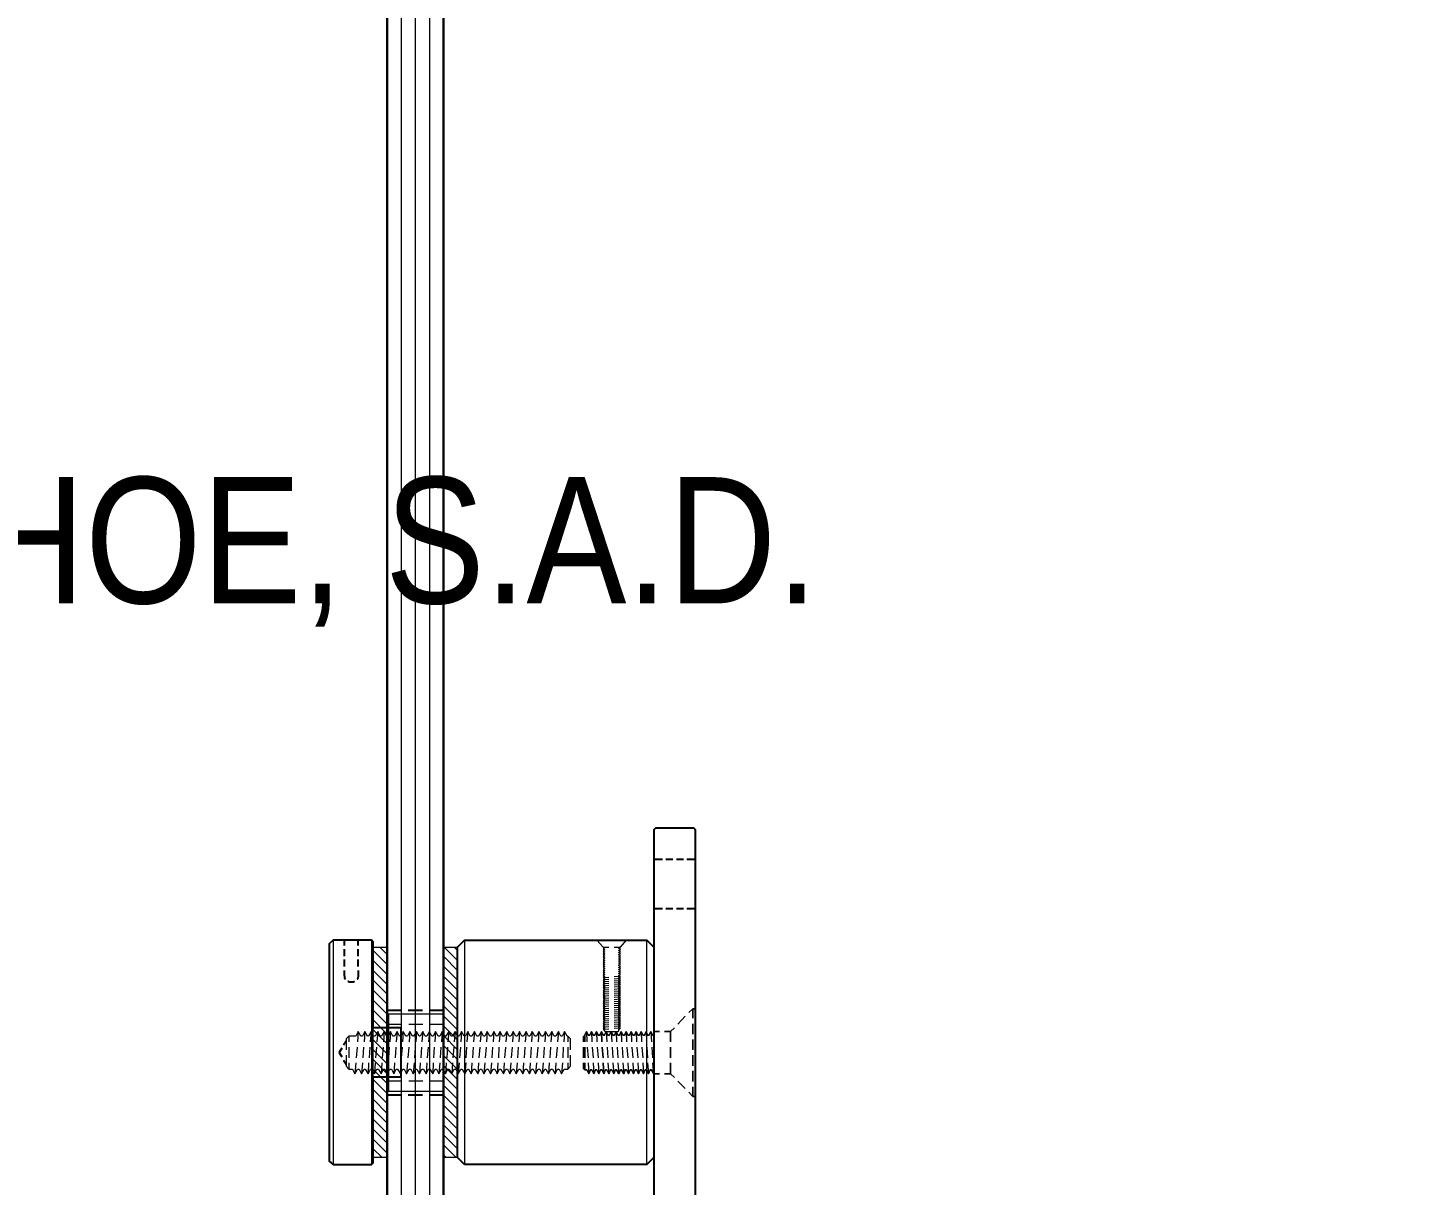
# Model space of a CAD drawing. Header units: inches. Extents: x -2661 to 42767, y -1222 to 9099.
# Drawn here: x 2313.48 to 2325.81, y 1864.49 to 1874.81 of the extents above; entities that cross this region are included whole.
import ezdxf
from ezdxf import colors
from ezdxf.entities.mleader import LeaderData, LeaderLine
from ezdxf.math import Vec2, Vec3

# ---------------------------------------------------------------- set-up
doc = ezdxf.new("R2010")
doc.units = ezdxf.units.IN
doc.header["$LTSCALE"] = 12
doc.header["$MEASUREMENT"] = 0
doc.layers.add('S-ANNO-NOTE', color=4, linetype='CONTINUOUS')
doc.layers.add('S-ARCH', color=1, linetype='CONTINUOUS')
doc.styles.add('Arial', font='arial.ttf', dxfattribs={"width": 0.85})

msp = doc.modelspace()

# ---------------------------------------------------------------- linework, layer by layer
at = {"layer": 'S-ARCH', "lineweight": 5}
for points in [[(2317.06512, 1886.68562), (2317.06512, 1857.66842)], [(2316.93982, 1886.59491), (2316.93982, 1857.66842)], [(2316.81453, 1886.50363), (2316.81453, 1857.66842)], [(2316.68924, 1866.45358), (2316.56395, 1866.57887)], [(2316.68924, 1866.54202), (2316.62291, 1866.60836)], [(2317.3157, 1866.49043), (2317.19778, 1866.60836)], [(2317.3157, 1866.57887), (2317.28622, 1866.60836)], [(2316.68924, 1866.36514), (2316.56395, 1866.49043)], [(2317.3157, 1866.40199), (2317.19041, 1866.52728)], [(2316.68924, 1866.2767), (2316.56395, 1866.40199)], [(2317.3157, 1866.31355), (2317.19041, 1866.43884)], [(2317.3157, 1866.22511), (2317.19041, 1866.3504)], [(2316.68924, 1866.18826), (2316.56395, 1866.31355)], [(2316.68924, 1866.09982), (2316.56395, 1866.22511)], [(2317.3157, 1866.13667), (2317.19041, 1866.26196)], [(2316.68924, 1866.01138), (2316.56395, 1866.13667)], [(2317.3157, 1866.04823), (2317.19041, 1866.17352)], [(2316.68924, 1865.92294), (2316.56395, 1866.04823)], [(2317.3157, 1865.95979), (2317.19041, 1866.08508)], [(2317.3157, 1865.87135), (2317.19041, 1865.99664)], [(2316.68924, 1865.83449), (2316.56395, 1865.95979)], [(2316.68924, 1865.74605), (2316.56395, 1865.87135)], [(2317.3157, 1865.7829), (2317.19041, 1865.9082)], [(2316.68924, 1865.65761), (2316.56395, 1865.7829)], [(2317.3157, 1865.69446), (2317.19041, 1865.81975)], [(2317.3157, 1865.60602), (2317.19041, 1865.73131)], [(2316.68924, 1865.56917), (2316.56395, 1865.69446)], [(2316.68924, 1865.48073), (2316.56395, 1865.60602)], [(2317.3157, 1865.51758), (2317.19041, 1865.64287)], [(2316.68924, 1865.39229), (2316.56395, 1865.51758)], [(2317.3157, 1865.42914), (2317.19041, 1865.55443)], [(2316.68924, 1865.30385), (2316.56395, 1865.42914)], [(2317.3157, 1865.3407), (2317.19041, 1865.46599)], [(2317.3157, 1865.25226), (2317.19041, 1865.37755)], [(2316.68924, 1865.21541), (2316.56395, 1865.3407)], [(2316.68924, 1865.12697), (2316.56395, 1865.25226)], [(2317.3157, 1865.16382), (2317.19041, 1865.28911)], [(2316.68924, 1865.03852), (2316.56395, 1865.16382)], [(2317.3157, 1865.07537), (2317.19041, 1865.20067)], [(2317.3157, 1864.98693), (2317.19041, 1865.11222)], [(2316.68924, 1864.95008), (2316.56395, 1865.07537)], [(2316.68924, 1864.86164), (2316.56395, 1864.98693)], [(2317.3157, 1864.89849), (2317.19041, 1865.02378)], [(2316.68924, 1864.7732), (2316.56395, 1864.89849)], [(2317.3157, 1864.81005), (2317.19041, 1864.93534)], [(2316.64502, 1864.73266), (2316.56395, 1864.81005)], [(2317.30464, 1864.73266), (2317.19041, 1864.8469)], [(2317.2162, 1864.73266), (2317.19041, 1864.75846)]]:
    msp.add_lwpolyline(points, dxfattribs=at)
at = {"layer": 'S-ARCH', "lineweight": 30}
msp.add_lwpolyline([(2316.68924, 1876.8066), (2316.68924, 1857.73107), (2316.75189, 1857.66842), (2317.12776, 1857.66842), (2317.19041, 1857.73107), (2317.19041, 1877.13835)], dxfattribs=at)
at = {"layer": 'S-ARCH', "lineweight": 25}
for points in [[(2319.42355, 1859.66941), (2319.43829, 1859.68415), (2319.43829, 1867.65491), (2319.42355, 1867.66965), (2319.08084, 1867.66965), (2319.0661, 1867.65491), (2319.0661, 1859.68415), (2319.08084, 1859.66941)], [(2316.56395, 1865.45125), (2316.81453, 1865.45125), (2316.81453, 1865.88977), (2316.56395, 1865.88977), (2316.56395, 1866.65258), (2316.54921, 1866.671), (2316.2065, 1866.671), (2316.17333, 1866.63784), (2316.17333, 1864.6995), (2316.2065, 1864.67002), (2316.54921, 1864.67002), (2316.56395, 1864.68476)], [(2317.37835, 1864.67002), (2317.3157, 1864.73266), (2317.3157, 1866.60836), (2317.37835, 1866.671), (2319.00345, 1866.671), (2319.0661, 1866.60836), (2319.0661, 1864.73266), (2319.00345, 1864.67002)]]:
    msp.add_lwpolyline(points, close=True, dxfattribs=at)
for points in [[(2319.14348, 1867.38959), (2319.0661, 1867.38959)], [(2319.23561, 1867.38959), (2319.17296, 1867.38959)], [(2319.33142, 1867.38959), (2319.26878, 1867.38959)], [(2319.43829, 1867.38959), (2319.3609, 1867.38959)], [(2319.14348, 1866.95106), (2319.0661, 1866.95106)], [(2319.23561, 1866.95106), (2319.17296, 1866.95106)], [(2319.33142, 1866.95106), (2319.26878, 1866.95106)], [(2319.43829, 1866.95106), (2319.3609, 1866.95106)], [(2316.306, 1866.671), (2316.306, 1866.6231)], [(2316.306, 1866.58993), (2316.306, 1866.52728)], [(2316.43129, 1866.6231), (2316.43129, 1866.66732)], [(2316.43129, 1866.52728), (2316.43129, 1866.58993)], [(2316.306, 1866.4978), (2316.306, 1866.43516)], [(2316.43129, 1866.43516), (2316.43129, 1866.4978)], [(2316.306, 1866.40199), (2316.306, 1866.35777), (2316.30968, 1866.34672), (2316.30968, 1866.33566), (2316.31705, 1866.32461)], [(2316.43129, 1866.40199), (2316.43129, 1866.35777), (2316.43129, 1866.34672), (2316.4276, 1866.33566), (2316.42392, 1866.32461), (2316.42023, 1866.32461)], [(2316.39812, 1866.3025), (2316.38707, 1866.29513), (2316.37601, 1866.29513), (2316.36496, 1866.29513), (2316.3539, 1866.29513), (2316.34285, 1866.3025), (2316.33916, 1866.3025)], [(2316.81453, 1866.04454), (2316.68924, 1866.04454), (2316.68924, 1865.88977)], [(2317.00247, 1866.04454), (2316.87718, 1866.04454)], [(2317.19041, 1865.88977), (2317.19041, 1866.04454), (2317.06512, 1866.04454)], [(2316.32442, 1865.77185), (2316.29863, 1865.735)], [(2316.68924, 1865.82712), (2316.68924, 1865.70183)], [(2317.19041, 1865.70183), (2317.19041, 1865.82712)], [(2316.28389, 1865.7092), (2316.26177, 1865.66867), (2316.28389, 1865.63182)], [(2316.29863, 1865.60234), (2316.32442, 1865.56549)], [(2316.68924, 1865.63919), (2316.68924, 1865.5139)], [(2317.19041, 1865.5139), (2317.19041, 1865.63919)], [(2316.68924, 1865.45125), (2316.68924, 1865.29279), (2316.81453, 1865.29279)], [(2317.06512, 1865.29279), (2317.19041, 1865.29279), (2317.19041, 1865.45125)], [(2316.87718, 1865.29279), (2317.00247, 1865.29279)]]:
    msp.add_lwpolyline(points, dxfattribs=at)
at = {"layer": 'S-ARCH', "lineweight": 9}
for points in [[(2316.2065, 1866.671), (2316.2065, 1864.67002)], [(2316.54921, 1866.671), (2316.54921, 1864.67002)], [(2317.37835, 1866.671), (2317.37835, 1864.67002)], [(2319.00345, 1864.67002), (2319.00345, 1866.671)]]:
    msp.add_lwpolyline(points, dxfattribs=at)
at = {"layer": 'S-ARCH', "lineweight": 20}
for points in [[(2316.56395, 1864.73266), (2316.56395, 1866.60836), (2316.68924, 1866.60836), (2316.68924, 1864.73266)], [(2317.19041, 1864.73266), (2317.19041, 1866.60836), (2317.3157, 1866.60836), (2317.3157, 1864.73266)], [(2317.19041, 1866.01138), (2316.7003, 1866.01138), (2316.7003, 1865.32596), (2317.19041, 1865.32596)]]:
    msp.add_lwpolyline(points, close=True, dxfattribs=at)
at = {"layer": 'S-ARCH', "lineweight": 13}
for points in [[(2318.66443, 1866.671), (2318.55756, 1866.671), (2318.61284, 1866.60836), (2318.62021, 1866.60836), (2318.62758, 1866.60467), (2318.62758, 1866.60099), (2318.61284, 1866.59361), (2318.62758, 1866.58624), (2318.62758, 1866.58256), (2318.61284, 1866.57519), (2318.62758, 1866.56782), (2318.62758, 1866.56413), (2318.61284, 1866.55676), (2318.62758, 1866.54939), (2318.62758, 1866.54571), (2318.61284, 1866.53834), (2318.62758, 1866.53097), (2318.62758, 1866.52728), (2318.61284, 1866.51991), (2318.62758, 1866.51254), (2318.62758, 1866.50886), (2318.61284, 1866.50149), (2318.62758, 1866.49412), (2318.62758, 1866.49043), (2318.61284, 1866.48306), (2318.62758, 1866.47569), (2318.62758, 1866.47201), (2318.61284, 1866.46464), (2318.62758, 1866.45727), (2318.62758, 1866.45358), (2318.61284, 1866.44621), (2318.62758, 1866.43884), (2318.62758, 1866.43516), (2318.61284, 1866.42779), (2318.62758, 1866.42042), (2318.62758, 1866.41673), (2318.61284, 1866.40936), (2318.62758, 1866.40199), (2318.62758, 1866.39831), (2318.61284, 1866.39094), (2318.62758, 1866.38357), (2318.62758, 1866.37988), (2318.61284, 1866.37251), (2318.62758, 1866.36514), (2318.62758, 1866.36146), (2318.61284, 1866.35409), (2318.62758, 1866.34672), (2318.62758, 1866.34303), (2318.61284, 1866.33566), (2318.62758, 1866.32829), (2318.62758, 1866.32461), (2318.61284, 1866.31724), (2318.62758, 1866.30987), (2318.62758, 1866.30618), (2318.61284, 1866.29881), (2318.62758, 1866.29144), (2318.62758, 1866.28776), (2318.61284, 1866.28039), (2318.62758, 1866.27302), (2318.62758, 1866.26933), (2318.61284, 1866.26196), (2318.62758, 1866.25459), (2318.62758, 1866.25091), (2318.61284, 1866.24354), (2318.62758, 1866.23617), (2318.62758, 1866.23248), (2318.61284, 1866.22511), (2318.62758, 1866.21774), (2318.62758, 1866.21405), (2318.61284, 1866.20668), (2318.62758, 1866.19931), (2318.62758, 1866.19563), (2318.61284, 1866.18826), (2318.62758, 1866.18089), (2318.62758, 1866.1772), (2318.61284, 1866.16983), (2318.62758, 1866.16246), (2318.62758, 1866.15878), (2318.61284, 1866.15141), (2318.62758, 1866.14404), (2318.62758, 1866.14035), (2318.61284, 1866.13298), (2318.62758, 1866.12561), (2318.62758, 1866.12193), (2318.61284, 1866.11456), (2318.62758, 1866.10719), (2318.62758, 1866.1035), (2318.61284, 1866.09613), (2318.62758, 1866.08876), (2318.62758, 1866.08508), (2318.61284, 1866.07771), (2318.62758, 1866.07034), (2318.62758, 1866.06665), (2318.61284, 1866.05928), (2318.62758, 1866.05191), (2318.62758, 1866.04823), (2318.61284, 1866.04086), (2318.62758, 1866.03349), (2318.62758, 1866.0298), (2318.61284, 1866.02243), (2318.62758, 1866.01506), (2318.62758, 1866.01138), (2318.61284, 1866.00401), (2318.62758, 1865.99664), (2318.62758, 1865.99295), (2318.61284, 1865.98558), (2318.62758, 1865.97821), (2318.62758, 1865.97453), (2318.61284, 1865.96716), (2318.62758, 1865.95979), (2318.62758, 1865.9561), (2318.61284, 1865.94873), (2318.62758, 1865.94136), (2318.62758, 1865.93768), (2318.61284, 1865.93031), (2318.62758, 1865.92294), (2318.62758, 1865.91925), (2318.61284, 1865.91188), (2318.62758, 1865.90451), (2318.62758, 1865.90083), (2318.61284, 1865.89346), (2318.62758, 1865.88609), (2318.62758, 1865.8824), (2318.61284, 1865.87503), (2318.62758, 1865.86766), (2318.62758, 1865.86398), (2318.63495, 1865.8566), (2318.7455, 1865.8566), (2318.75287, 1865.86398), (2318.75287, 1865.87872), (2318.76761, 1865.88609), (2318.75287, 1865.89346), (2318.75287, 1865.89714), (2318.76761, 1865.90451), (2318.75287, 1865.91188), (2318.75287, 1865.91557), (2318.76761, 1865.92294), (2318.75287, 1865.93031), (2318.75287, 1865.93399), (2318.76761, 1865.94136), (2318.75287, 1865.94873), (2318.75287, 1865.95242), (2318.76761, 1865.95979), (2318.75287, 1865.96716), (2318.75287, 1865.97084), (2318.76761, 1865.97821), (2318.75287, 1865.98558), (2318.75287, 1865.98927), (2318.76761, 1865.99664), (2318.75287, 1866.00401), (2318.75287, 1866.00769), (2318.76761, 1866.01506), (2318.75287, 1866.02243), (2318.75287, 1866.02612), (2318.76761, 1866.03349), (2318.75287, 1866.04086), (2318.75287, 1866.04454), (2318.76761, 1866.05191), (2318.75287, 1866.05928), (2318.75287, 1866.06297), (2318.76761, 1866.07034), (2318.75287, 1866.07771), (2318.75287, 1866.08139), (2318.76761, 1866.08876), (2318.75287, 1866.09613), (2318.75287, 1866.09982), (2318.76761, 1866.10719), (2318.75287, 1866.11456), (2318.75287, 1866.11824), (2318.76761, 1866.12561), (2318.75287, 1866.13298), (2318.75287, 1866.13667), (2318.76761, 1866.14404), (2318.75287, 1866.15141), (2318.75287, 1866.15509), (2318.76761, 1866.16246), (2318.75287, 1866.16983), (2318.75287, 1866.17352), (2318.76761, 1866.18089), (2318.75287, 1866.18826), (2318.75287, 1866.19194), (2318.76761, 1866.19931), (2318.75287, 1866.20668), (2318.75287, 1866.21037), (2318.76761, 1866.21774), (2318.75287, 1866.22511), (2318.75287, 1866.2288), (2318.76761, 1866.23617), (2318.75287, 1866.24354), (2318.75287, 1866.24722), (2318.76761, 1866.25459), (2318.75287, 1866.26196), (2318.75287, 1866.26565), (2318.76761, 1866.27302), (2318.75287, 1866.28039), (2318.75287, 1866.28407), (2318.76761, 1866.29144), (2318.75287, 1866.29881), (2318.75287, 1866.3025), (2318.76761, 1866.30987), (2318.75287, 1866.31724), (2318.75287, 1866.32092), (2318.76761, 1866.32829), (2318.75287, 1866.33566), (2318.75287, 1866.33935), (2318.76761, 1866.34672), (2318.75287, 1866.35409), (2318.75287, 1866.35777), (2318.76761, 1866.36514), (2318.75287, 1866.37251), (2318.75287, 1866.3762), (2318.76761, 1866.38357), (2318.75287, 1866.39094), (2318.75287, 1866.39462), (2318.76761, 1866.40199), (2318.75287, 1866.40936), (2318.75287, 1866.41305), (2318.76761, 1866.42042), (2318.75287, 1866.42779), (2318.75287, 1866.43147), (2318.76761, 1866.43884), (2318.75287, 1866.44621), (2318.75287, 1866.4499), (2318.76761, 1866.45727), (2318.75287, 1866.46464), (2318.75287, 1866.46832), (2318.76761, 1866.47569), (2318.75287, 1866.48306), (2318.75287, 1866.48675), (2318.76761, 1866.49412), (2318.75287, 1866.50149), (2318.75287, 1866.50517), (2318.76761, 1866.51254), (2318.75287, 1866.51991), (2318.75287, 1866.5236), (2318.76761, 1866.53097), (2318.75287, 1866.53834), (2318.75287, 1866.54202), (2318.76761, 1866.54939), (2318.75287, 1866.55676), (2318.75287, 1866.56045), (2318.76761, 1866.56782), (2318.75287, 1866.57519), (2318.75287, 1866.57887), (2318.76761, 1866.58624), (2318.75287, 1866.59361), (2318.75287, 1866.5973), (2318.76761, 1866.60467), (2318.76024, 1866.60836)], [(2318.61284, 1866.60836), (2318.66443, 1866.60836)], [(2318.71233, 1866.60836), (2318.76761, 1866.60836), (2318.82288, 1866.671), (2318.71233, 1866.671)], [(2318.66443, 1866.33935), (2318.61284, 1866.33566)], [(2318.76761, 1866.34672), (2318.71233, 1866.34303)], [(2318.66443, 1866.32092), (2318.61284, 1866.31724)], [(2318.66443, 1866.3025), (2318.61284, 1866.29881)], [(2318.66443, 1866.28407), (2318.61284, 1866.28039)], [(2318.66443, 1866.26565), (2318.61284, 1866.26196)], [(2318.66443, 1866.24722), (2318.61284, 1866.24354)], [(2318.66443, 1866.2288), (2318.61284, 1866.22511)], [(2318.66443, 1866.21037), (2318.61284, 1866.20668)], [(2318.76761, 1866.32829), (2318.71233, 1866.32461)], [(2318.76761, 1866.30987), (2318.71233, 1866.30618)], [(2318.76761, 1866.29144), (2318.71233, 1866.28776)], [(2318.76761, 1866.27302), (2318.71233, 1866.26933)], [(2318.76761, 1866.25459), (2318.71233, 1866.25091)], [(2318.76761, 1866.23617), (2318.71233, 1866.23248)], [(2318.76761, 1866.21774), (2318.71233, 1866.21405)], [(2318.66443, 1866.19194), (2318.61284, 1866.18826)], [(2318.66443, 1866.17352), (2318.61284, 1866.16983)], [(2318.66443, 1866.15509), (2318.61284, 1866.15141)], [(2318.66443, 1866.13667), (2318.61284, 1866.13298)], [(2318.66443, 1866.11824), (2318.61284, 1866.11456)], [(2318.66443, 1866.09982), (2318.61284, 1866.09613)], [(2318.76761, 1866.19931), (2318.71233, 1866.19563)], [(2318.76761, 1866.18089), (2318.71233, 1866.1772)], [(2318.76761, 1866.16246), (2318.71233, 1866.15878)], [(2318.76761, 1866.14404), (2318.71233, 1866.14035)], [(2318.76761, 1866.12561), (2318.71233, 1866.12193)], [(2318.76761, 1866.10719), (2318.71233, 1866.1035)], [(2318.76761, 1866.08876), (2318.71233, 1866.08508)], [(2318.66443, 1866.08139), (2318.61284, 1866.07771)], [(2318.66443, 1866.06297), (2318.61284, 1866.05928)], [(2318.66443, 1866.04454), (2318.61284, 1866.04086)], [(2318.66443, 1866.02612), (2318.61284, 1866.02243)], [(2318.66443, 1866.00769), (2318.61284, 1866.00401)], [(2318.66443, 1865.98927), (2318.61284, 1865.98558)], [(2318.66443, 1865.97084), (2318.61284, 1865.96716)], [(2318.76761, 1866.07034), (2318.71233, 1866.06665)], [(2318.76761, 1866.05191), (2318.71233, 1866.04823)], [(2318.76761, 1866.03349), (2318.71233, 1866.0298)], [(2318.76761, 1866.01506), (2318.71233, 1866.01138)], [(2318.76761, 1865.99664), (2318.71233, 1865.99295)], [(2318.76761, 1865.97821), (2318.71233, 1865.97453)], [(2318.32172, 1865.69446), (2318.32172, 1865.79027), (2318.29961, 1865.81607), (2318.29224, 1865.81607), (2318.27013, 1865.8566), (2318.24802, 1865.81607), (2318.23696, 1865.81607), (2318.21485, 1865.8566), (2318.19274, 1865.81607), (2318.178, 1865.81607), (2318.15589, 1865.8566), (2318.13378, 1865.81607), (2318.12273, 1865.81607), (2318.10061, 1865.8566), (2318.0785, 1865.81607), (2318.06376, 1865.81607), (2318.04165, 1865.8566), (2318.01954, 1865.81607), (2318.0048, 1865.81607), (2317.98269, 1865.8566), (2317.96058, 1865.81607), (2317.94953, 1865.81607), (2317.92742, 1865.8566), (2317.90531, 1865.81607), (2317.89057, 1865.81607), (2317.86846, 1865.8566), (2317.84635, 1865.81607), (2317.83529, 1865.81607), (2317.81318, 1865.8566), (2317.79107, 1865.81607), (2317.77633, 1865.81607), (2317.75422, 1865.8566), (2317.73211, 1865.81607), (2317.71737, 1865.81607), (2317.69526, 1865.8566), (2317.67315, 1865.81607), (2317.66209, 1865.81607), (2317.63998, 1865.8566), (2317.61787, 1865.81607), (2317.60313, 1865.81607), (2317.58102, 1865.8566), (2317.55891, 1865.81607), (2317.54786, 1865.81607), (2317.52575, 1865.8566), (2317.50364, 1865.81607), (2317.4889, 1865.81607), (2317.46679, 1865.8566), (2317.44468, 1865.81607), (2317.42994, 1865.81607), (2317.40783, 1865.8566), (2317.38572, 1865.81607), (2317.37466, 1865.81607), (2317.35255, 1865.8566), (2317.33044, 1865.81607), (2317.3157, 1865.81607), (2317.29359, 1865.8566), (2317.27148, 1865.81607), (2317.26042, 1865.81607), (2317.23831, 1865.8566), (2317.21252, 1865.81607), (2317.20146, 1865.81607), (2317.17935, 1865.8566), (2317.15724, 1865.81607), (2317.1425, 1865.81607), (2317.12039, 1865.8566), (2317.09828, 1865.81607), (2317.08723, 1865.81607), (2317.06512, 1865.8566), (2317.04301, 1865.81607), (2317.02827, 1865.81607), (2317.00616, 1865.8566), (2316.98404, 1865.81607), (2316.97299, 1865.81607), (2316.95088, 1865.8566), (2316.92508, 1865.81607), (2316.91403, 1865.81607), (2316.89192, 1865.8566), (2316.86981, 1865.81607), (2316.85507, 1865.81607), (2316.83296, 1865.8566), (2316.81085, 1865.81607), (2316.79979, 1865.81607), (2316.77768, 1865.8566), (2316.75557, 1865.81607), (2316.74083, 1865.81607), (2316.71872, 1865.8566), (2316.69661, 1865.81607), (2316.68556, 1865.81607), (2316.66345, 1865.8566), (2316.63765, 1865.81607), (2316.62659, 1865.81607), (2316.60448, 1865.8566), (2316.58237, 1865.81607), (2316.56763, 1865.81607), (2316.54552, 1865.8566), (2316.52341, 1865.81607), (2316.51236, 1865.81607), (2316.49025, 1865.8566), (2316.46814, 1865.81607), (2316.4534, 1865.81607), (2316.43129, 1865.8566), (2316.40918, 1865.81607), (2316.34653, 1865.81607), (2316.32442, 1865.79027), (2316.32442, 1865.69446)], [(2316.43129, 1865.8566), (2316.42392, 1865.76448)], [(2316.49025, 1865.8566), (2316.48288, 1865.76448)], [(2316.54552, 1865.8566), (2316.53815, 1865.76448)], [(2316.60448, 1865.8566), (2316.59711, 1865.76448)], [(2316.66345, 1865.8566), (2316.65608, 1865.76448)], [(2316.71872, 1865.8566), (2316.71135, 1865.76448)], [(2316.77768, 1865.8566), (2316.77031, 1865.76448)], [(2316.83296, 1865.8566), (2316.82559, 1865.76448)], [(2316.89192, 1865.8566), (2316.88455, 1865.76448)], [(2316.95088, 1865.8566), (2316.94351, 1865.76448)], [(2317.00616, 1865.8566), (2316.99878, 1865.76448)], [(2317.06512, 1865.8566), (2317.05775, 1865.76448)], [(2317.12039, 1865.8566), (2317.11302, 1865.76448)], [(2317.17935, 1865.8566), (2317.17198, 1865.76448)], [(2317.23831, 1865.8566), (2317.23094, 1865.76448)], [(2317.29359, 1865.8566), (2317.28622, 1865.76448)], [(2317.35255, 1865.8566), (2317.34518, 1865.76448)], [(2317.40783, 1865.8566), (2317.40046, 1865.76448)], [(2317.46679, 1865.8566), (2317.45942, 1865.76448)], [(2317.52575, 1865.8566), (2317.51838, 1865.76448)], [(2317.58102, 1865.8566), (2317.57365, 1865.76448)], [(2317.63998, 1865.8566), (2317.63261, 1865.76448)], [(2317.69526, 1865.8566), (2317.68789, 1865.76448)], [(2317.75422, 1865.8566), (2317.74685, 1865.76448)], [(2317.81318, 1865.8566), (2317.80581, 1865.76448)], [(2317.86846, 1865.8566), (2317.86109, 1865.76448)], [(2317.92742, 1865.8566), (2317.92005, 1865.76448)], [(2317.98269, 1865.8566), (2317.97532, 1865.76448)], [(2318.04165, 1865.8566), (2318.03428, 1865.76448)], [(2318.10061, 1865.8566), (2318.09324, 1865.76448)], [(2318.15589, 1865.8566), (2318.14852, 1865.76448)], [(2318.21485, 1865.8566), (2318.20748, 1865.76448)], [(2318.27013, 1865.8566), (2318.26276, 1865.76448)], [(2318.46543, 1865.8566), (2318.46912, 1865.76448)], [(2318.50966, 1865.8566), (2318.51334, 1865.76448)], [(2318.55388, 1865.8566), (2318.55756, 1865.76448)], [(2318.66443, 1865.95242), (2318.61284, 1865.94873)], [(2318.66443, 1865.93399), (2318.61284, 1865.93031)], [(2318.66443, 1865.91557), (2318.61284, 1865.91188)], [(2318.66443, 1865.89714), (2318.61284, 1865.89346)], [(2318.66443, 1865.87872), (2318.61284, 1865.87503)], [(2318.64232, 1865.8566), (2318.646, 1865.76448)], [(2318.68654, 1865.8566), (2318.69022, 1865.76448)], [(2318.76761, 1865.95979), (2318.71233, 1865.9561)], [(2318.76761, 1865.94136), (2318.71233, 1865.93768)], [(2318.76761, 1865.92294), (2318.71233, 1865.91925)], [(2318.76761, 1865.90451), (2318.71233, 1865.90083)], [(2318.76761, 1865.88609), (2318.71233, 1865.8824)], [(2318.73076, 1865.8566), (2318.73444, 1865.76448)], [(2318.77498, 1865.8566), (2318.77866, 1865.76448)], [(2318.8192, 1865.8566), (2318.82288, 1865.76448)], [(2318.86342, 1865.8566), (2318.86711, 1865.76448)], [(2318.90764, 1865.8566), (2318.91133, 1865.76448)], [(2318.95186, 1865.8566), (2318.95555, 1865.76448)], [(2318.99608, 1865.8566), (2318.99977, 1865.76448)], [(2319.0403, 1865.8566), (2319.04399, 1865.76448)], [(2316.34653, 1865.81607), (2316.34653, 1865.76448)], [(2316.34653, 1865.71657), (2316.34653, 1865.62076)], [(2316.42023, 1865.71657), (2316.41286, 1865.62076)], [(2316.47919, 1865.71657), (2316.47182, 1865.62076)], [(2316.53447, 1865.71657), (2316.5271, 1865.62076)], [(2316.59343, 1865.71657), (2316.58606, 1865.62076)], [(2316.65239, 1865.71657), (2316.64502, 1865.62076)], [(2316.70767, 1865.71657), (2316.7003, 1865.62076)], [(2316.76663, 1865.71657), (2316.75926, 1865.62076)], [(2316.8219, 1865.71657), (2316.81453, 1865.62076)], [(2316.88086, 1865.71657), (2316.87349, 1865.62076)], [(2316.93982, 1865.71657), (2316.93245, 1865.62076)], [(2316.9951, 1865.71657), (2316.98773, 1865.62076)], [(2317.05406, 1865.71657), (2317.04669, 1865.62076)], [(2317.10934, 1865.71657), (2317.10197, 1865.62076)], [(2317.1683, 1865.71657), (2317.16093, 1865.62076)], [(2317.22726, 1865.71657), (2317.21989, 1865.62076)], [(2317.28253, 1865.71657), (2317.27516, 1865.62076)], [(2317.34149, 1865.71657), (2317.33412, 1865.62076)], [(2317.39677, 1865.71657), (2317.3894, 1865.62076)], [(2317.45573, 1865.71657), (2317.44836, 1865.62076)], [(2317.51469, 1865.71657), (2317.50732, 1865.62076)], [(2317.56997, 1865.71657), (2317.5626, 1865.62076)], [(2317.62893, 1865.71657), (2317.62156, 1865.62076)], [(2317.6842, 1865.71657), (2317.68052, 1865.62076)], [(2317.74317, 1865.71657), (2317.7358, 1865.62076)], [(2317.80213, 1865.71657), (2317.79476, 1865.62076)], [(2317.8574, 1865.71657), (2317.85003, 1865.62076)], [(2317.91636, 1865.71657), (2317.90899, 1865.62076)], [(2317.97164, 1865.71657), (2317.96795, 1865.62076)], [(2318.0306, 1865.71657), (2318.02323, 1865.62076)], [(2318.08956, 1865.71657), (2318.08219, 1865.62076)], [(2318.14484, 1865.71657), (2318.13747, 1865.62076)], [(2318.2038, 1865.71657), (2318.19643, 1865.62076)], [(2318.25907, 1865.71657), (2318.25539, 1865.62076)], [(2318.29961, 1865.81607), (2318.29961, 1865.76448)], [(2318.29961, 1865.71657), (2318.29961, 1865.62076)], [(2318.45069, 1865.82344), (2318.45069, 1865.76448)], [(2318.45069, 1865.71657), (2318.45069, 1865.62076)], [(2318.47281, 1865.71657), (2318.48018, 1865.62076)], [(2318.51703, 1865.71657), (2318.5244, 1865.62076)], [(2318.56125, 1865.71657), (2318.56862, 1865.62076)], [(2318.64969, 1865.71657), (2318.65706, 1865.62076)], [(2318.69391, 1865.71657), (2318.70128, 1865.62076)], [(2318.73813, 1865.71657), (2318.7455, 1865.62076)], [(2318.78235, 1865.71657), (2318.78972, 1865.62076)], [(2318.82657, 1865.71657), (2318.83394, 1865.62076)], [(2318.87079, 1865.71657), (2318.87816, 1865.62076)], [(2318.91501, 1865.71657), (2318.92238, 1865.62076)], [(2318.95923, 1865.71657), (2318.9666, 1865.62076)], [(2319.00345, 1865.71657), (2319.01082, 1865.62076)], [(2319.04767, 1865.71657), (2319.05504, 1865.62076)], [(2316.32442, 1865.64656), (2316.32442, 1865.54706), (2316.34653, 1865.52127), (2316.3797, 1865.52127), (2316.40181, 1865.48073), (2316.42392, 1865.52127), (2316.43866, 1865.52127), (2316.46077, 1865.48073), (2316.48288, 1865.52127), (2316.49393, 1865.52127), (2316.51973, 1865.48073), (2316.54184, 1865.52127), (2316.55289, 1865.52127), (2316.575, 1865.48073), (2316.59711, 1865.52127), (2316.61185, 1865.52127), (2316.63397, 1865.48073), (2316.65608, 1865.52127), (2316.66713, 1865.52127), (2316.68924, 1865.48073), (2316.71135, 1865.52127), (2316.72609, 1865.52127), (2316.7482, 1865.48073), (2316.77031, 1865.52127), (2316.78137, 1865.52127), (2316.80716, 1865.48073), (2316.82927, 1865.52127), (2316.84033, 1865.52127), (2316.86244, 1865.48073), (2316.88455, 1865.52127), (2316.89929, 1865.52127), (2316.9214, 1865.48073), (2316.94351, 1865.52127), (2316.95456, 1865.52127), (2316.97667, 1865.48073), (2316.99878, 1865.52127), (2317.01353, 1865.52127), (2317.03564, 1865.48073), (2317.05775, 1865.52127), (2317.0688, 1865.52127), (2317.0946, 1865.48073), (2317.11671, 1865.52127), (2317.12776, 1865.52127), (2317.14987, 1865.48073), (2317.17198, 1865.52127), (2317.18672, 1865.52127), (2317.20883, 1865.48073), (2317.23094, 1865.52127), (2317.242, 1865.52127), (2317.26411, 1865.48073), (2317.28622, 1865.52127), (2317.30096, 1865.52127), (2317.32307, 1865.48073), (2317.34518, 1865.52127), (2317.35623, 1865.52127), (2317.38203, 1865.48073), (2317.40414, 1865.52127), (2317.4152, 1865.52127), (2317.43731, 1865.48073), (2317.45942, 1865.52127), (2317.47416, 1865.52127), (2317.49627, 1865.48073), (2317.51838, 1865.52127), (2317.52943, 1865.52127), (2317.55154, 1865.48073), (2317.57365, 1865.52127), (2317.58839, 1865.52127), (2317.6105, 1865.48073), (2317.63261, 1865.52127), (2317.64735, 1865.52127), (2317.66946, 1865.48073), (2317.69157, 1865.52127), (2317.70263, 1865.52127), (2317.72474, 1865.48073), (2317.74685, 1865.52127), (2317.76159, 1865.52127), (2317.7837, 1865.48073), (2317.80581, 1865.52127), (2317.81687, 1865.52127), (2317.83898, 1865.48073), (2317.86109, 1865.52127), (2317.87583, 1865.52127), (2317.89794, 1865.48073), (2317.92005, 1865.52127), (2317.93479, 1865.52127), (2317.9569, 1865.48073), (2317.97901, 1865.52127), (2317.99006, 1865.52127), (2318.01217, 1865.48073), (2318.03428, 1865.52127), (2318.04902, 1865.52127), (2318.07113, 1865.48073), (2318.09324, 1865.52127), (2318.1043, 1865.52127), (2318.12641, 1865.48073), (2318.14852, 1865.52127), (2318.16326, 1865.52127), (2318.18537, 1865.48073), (2318.20748, 1865.52127), (2318.22222, 1865.52127), (2318.24433, 1865.48073), (2318.26644, 1865.52127), (2318.29961, 1865.52127), (2318.32172, 1865.54706), (2318.32172, 1865.64656)], [(2316.34653, 1865.57654), (2316.34653, 1865.52127)], [(2316.40918, 1865.57654), (2316.40181, 1865.48073)], [(2316.46814, 1865.57654), (2316.46077, 1865.48073)], [(2316.52341, 1865.57654), (2316.51973, 1865.48073)], [(2316.58237, 1865.57654), (2316.575, 1865.48073)], [(2316.64134, 1865.57654), (2316.63397, 1865.48073)], [(2316.69661, 1865.57654), (2316.68924, 1865.48073)], [(2316.75557, 1865.57654), (2316.7482, 1865.48073)], [(2316.81085, 1865.57654), (2316.80716, 1865.48073)], [(2316.86981, 1865.57654), (2316.86244, 1865.48073)], [(2316.92877, 1865.57654), (2316.9214, 1865.48073)], [(2316.98404, 1865.57654), (2316.97667, 1865.48073)], [(2317.04301, 1865.57654), (2317.03564, 1865.48073)], [(2317.09828, 1865.57654), (2317.0946, 1865.48073)], [(2317.15724, 1865.57654), (2317.14987, 1865.48073)], [(2317.2162, 1865.57654), (2317.20883, 1865.48073)], [(2317.27148, 1865.57654), (2317.26411, 1865.48073)], [(2317.33044, 1865.57654), (2317.32307, 1865.48073)], [(2317.3894, 1865.57654), (2317.38203, 1865.48073)], [(2317.44468, 1865.57654), (2317.43731, 1865.48073)], [(2317.50364, 1865.57654), (2317.49627, 1865.48073)], [(2317.55891, 1865.57654), (2317.55154, 1865.48073)], [(2317.61787, 1865.57654), (2317.6105, 1865.48073)], [(2317.67683, 1865.57654), (2317.66946, 1865.48073)], [(2317.73211, 1865.57654), (2317.72474, 1865.48073)], [(2317.79107, 1865.57654), (2317.7837, 1865.48073)], [(2317.84635, 1865.57654), (2317.83898, 1865.48073)], [(2317.90531, 1865.57654), (2317.89794, 1865.48073)], [(2317.96427, 1865.57654), (2317.9569, 1865.48073)], [(2318.01954, 1865.57654), (2318.01217, 1865.48073)], [(2318.0785, 1865.57654), (2318.07113, 1865.48073)], [(2318.13378, 1865.57654), (2318.12641, 1865.48073)], [(2318.19274, 1865.57654), (2318.18537, 1865.48073)], [(2318.2517, 1865.57654), (2318.24433, 1865.48073)], [(2318.29961, 1865.57654), (2318.29961, 1865.52127)], [(2318.45069, 1865.57654), (2318.45069, 1865.5139)], [(2318.48018, 1865.57654), (2318.48755, 1865.48073)], [(2318.5244, 1865.57654), (2318.53177, 1865.48073)], [(2318.56862, 1865.57654), (2318.57599, 1865.48073)], [(2318.65706, 1865.57654), (2318.66443, 1865.48073)], [(2318.70128, 1865.57654), (2318.70865, 1865.48073)], [(2318.7455, 1865.57654), (2318.75287, 1865.48073)], [(2318.78972, 1865.57654), (2318.79709, 1865.48073)], [(2318.83394, 1865.57654), (2318.84131, 1865.48073)], [(2318.87816, 1865.57654), (2318.88553, 1865.48073)], [(2318.92238, 1865.57654), (2318.92975, 1865.48073)], [(2318.9666, 1865.57654), (2318.97397, 1865.48073)], [(2319.01082, 1865.57654), (2319.01819, 1865.48073)], [(2319.05504, 1865.57654), (2319.06241, 1865.48073)], [(2319.2135, 1865.57654), (2319.2135, 1865.48073), (2319.2135, 1865.57654)], [(2319.2135, 1865.57654), (2319.2135, 1865.48073), (2319.2135, 1865.57654)], [(2319.41249, 1865.36281), (2319.41249, 1865.27805), (2319.41249, 1865.36281)], [(2319.41249, 1865.36281), (2319.41249, 1865.27805), (2319.41249, 1865.36281)]]:
    msp.add_lwpolyline(points, dxfattribs=at)
for points in [[(2319.34616, 1865.99295), (2319.27983, 1865.92294)], [(2319.43829, 1865.97453), (2319.43829, 1866.05928), (2319.41249, 1866.05928), (2319.41249, 1865.97453), (2319.41249, 1866.05928), (2319.37933, 1866.02612), (2319.41249, 1866.05928), (2319.41249, 1865.97453), (2319.41249, 1866.05928), (2319.43829, 1866.05928)], [(2319.0661, 1865.82344), (2319.05504, 1865.82344), (2319.0403, 1865.8566), (2319.02556, 1865.82344), (2319.01082, 1865.82344), (2318.99608, 1865.8566), (2318.98134, 1865.82344), (2318.9666, 1865.82344), (2318.95186, 1865.8566), (2318.93712, 1865.82344), (2318.92238, 1865.82344), (2318.90764, 1865.8566), (2318.8929, 1865.82344), (2318.87816, 1865.82344), (2318.86342, 1865.8566), (2318.84868, 1865.82344), (2318.83394, 1865.82344), (2318.8192, 1865.8566), (2318.80446, 1865.82344), (2318.78972, 1865.82344), (2318.77498, 1865.8566), (2318.76024, 1865.82344), (2318.7455, 1865.82344), (2318.73076, 1865.8566), (2318.71602, 1865.82344), (2318.70128, 1865.82344), (2318.68654, 1865.8566), (2318.6718, 1865.82344), (2318.65706, 1865.82344), (2318.64232, 1865.8566), (2318.62758, 1865.82344), (2318.61284, 1865.82344), (2318.5981, 1865.8566), (2318.58336, 1865.82344), (2318.56862, 1865.82344), (2318.55388, 1865.8566), (2318.53914, 1865.82344), (2318.5244, 1865.82344), (2318.50966, 1865.8566), (2318.49492, 1865.82344), (2318.48018, 1865.82344), (2318.46543, 1865.8566), (2318.45069, 1865.82344), (2318.43964, 1865.81238), (2318.43964, 1865.76448), (2318.43964, 1865.81238), (2318.45069, 1865.82344), (2318.46543, 1865.8566), (2318.48018, 1865.82344), (2318.49492, 1865.82344), (2318.50966, 1865.8566), (2318.5244, 1865.82344), (2318.53914, 1865.82344), (2318.55388, 1865.8566), (2318.56862, 1865.82344), (2318.58336, 1865.82344), (2318.5981, 1865.8566), (2318.61284, 1865.82344), (2318.62758, 1865.82344), (2318.64232, 1865.8566), (2318.65706, 1865.82344), (2318.6718, 1865.82344), (2318.68654, 1865.8566), (2318.70128, 1865.82344), (2318.71602, 1865.82344), (2318.73076, 1865.8566), (2318.7455, 1865.82344), (2318.76024, 1865.82344), (2318.77498, 1865.8566), (2318.78972, 1865.82344), (2318.80446, 1865.82344), (2318.8192, 1865.8566), (2318.83394, 1865.82344), (2318.84868, 1865.82344), (2318.86342, 1865.8566), (2318.87816, 1865.82344), (2318.8929, 1865.82344), (2318.90764, 1865.8566), (2318.92238, 1865.82344), (2318.93712, 1865.82344), (2318.95186, 1865.8566), (2318.9666, 1865.82344), (2318.98134, 1865.82344), (2318.99608, 1865.8566), (2319.01082, 1865.82344), (2319.02556, 1865.82344), (2319.0403, 1865.8566), (2319.05504, 1865.82344)], [(2318.60178, 1865.76448), (2318.5981, 1865.8566)], [(2319.11769, 1865.8566), (2319.0661, 1865.8566), (2319.0661, 1865.76448), (2319.0661, 1865.8566)], [(2319.25035, 1865.88977), (2319.2135, 1865.8566), (2319.2135, 1865.76448), (2319.2135, 1865.8566), (2319.16191, 1865.8566), (2319.2135, 1865.8566), (2319.2135, 1865.76448), (2319.2135, 1865.8566)], [(2319.41249, 1865.92662), (2319.41249, 1865.83449)], [(2319.41249, 1865.92662), (2319.41249, 1865.83449)], [(2319.43829, 1865.83449), (2319.43829, 1865.92662)], [(2318.43964, 1865.71657), (2318.43964, 1865.62076)], [(2318.61284, 1865.62076), (2318.60547, 1865.71657)], [(2319.0661, 1865.71657), (2319.0661, 1865.62076)], [(2319.2135, 1865.71657), (2319.2135, 1865.62076)], [(2319.2135, 1865.71657), (2319.2135, 1865.62076)], [(2319.41249, 1865.78659), (2319.41249, 1865.69446)], [(2319.41249, 1865.78659), (2319.41249, 1865.69446)], [(2319.43829, 1865.69446), (2319.43829, 1865.78659)], [(2319.41249, 1865.64656), (2319.41249, 1865.55075)], [(2319.41249, 1865.64656), (2319.41249, 1865.55075)], [(2319.43829, 1865.55075), (2319.43829, 1865.64656)], [(2318.43964, 1865.57654), (2318.43964, 1865.52864), (2318.45069, 1865.5139), (2318.46912, 1865.5139), (2318.48755, 1865.48073), (2318.50229, 1865.5139), (2318.51334, 1865.5139), (2318.53177, 1865.48073), (2318.54651, 1865.5139), (2318.55756, 1865.5139), (2318.57599, 1865.48073), (2318.59073, 1865.5139), (2318.60178, 1865.5139), (2318.62021, 1865.48073), (2318.63495, 1865.5139), (2318.646, 1865.5139), (2318.66443, 1865.48073), (2318.67917, 1865.5139), (2318.69022, 1865.5139), (2318.70865, 1865.48073), (2318.72339, 1865.5139), (2318.73444, 1865.5139), (2318.75287, 1865.48073), (2318.76761, 1865.5139), (2318.77866, 1865.5139), (2318.79709, 1865.48073), (2318.81183, 1865.5139), (2318.82288, 1865.5139), (2318.84131, 1865.48073), (2318.85605, 1865.5139), (2318.86711, 1865.5139), (2318.88553, 1865.48073), (2318.90027, 1865.5139), (2318.91133, 1865.5139), (2318.92975, 1865.48073), (2318.94449, 1865.5139), (2318.95555, 1865.5139), (2318.97397, 1865.48073), (2318.98871, 1865.5139), (2318.99977, 1865.5139), (2319.01819, 1865.48073), (2319.03293, 1865.5139), (2319.04399, 1865.5139), (2319.0661, 1865.48073), (2319.11769, 1865.48073), (2319.0661, 1865.48073), (2319.04399, 1865.5139), (2319.03293, 1865.5139), (2319.01819, 1865.48073), (2318.99977, 1865.5139), (2318.98871, 1865.5139), (2318.97397, 1865.48073), (2318.95555, 1865.5139), (2318.94449, 1865.5139), (2318.92975, 1865.48073), (2318.91133, 1865.5139), (2318.90027, 1865.5139), (2318.88553, 1865.48073), (2318.86711, 1865.5139), (2318.85605, 1865.5139), (2318.84131, 1865.48073), (2318.82288, 1865.5139), (2318.81183, 1865.5139), (2318.79709, 1865.48073), (2318.77866, 1865.5139), (2318.76761, 1865.5139), (2318.75287, 1865.48073), (2318.73444, 1865.5139), (2318.72339, 1865.5139), (2318.70865, 1865.48073), (2318.69022, 1865.5139), (2318.67917, 1865.5139), (2318.66443, 1865.48073), (2318.646, 1865.5139), (2318.63495, 1865.5139), (2318.62021, 1865.48073), (2318.60178, 1865.5139), (2318.59073, 1865.5139), (2318.57599, 1865.48073), (2318.55756, 1865.5139), (2318.54651, 1865.5139), (2318.53177, 1865.48073), (2318.51334, 1865.5139), (2318.50229, 1865.5139), (2318.48755, 1865.48073), (2318.46912, 1865.5139), (2318.45069, 1865.5139), (2318.43964, 1865.52864)], [(2318.62021, 1865.48073), (2318.61284, 1865.57654)], [(2319.0661, 1865.57654), (2319.0661, 1865.48073)], [(2319.16191, 1865.48073), (2319.2135, 1865.48073), (2319.25035, 1865.44756), (2319.2135, 1865.48073)], [(2319.41249, 1865.50653), (2319.41249, 1865.41071)], [(2319.41249, 1865.50653), (2319.41249, 1865.41071)], [(2319.43829, 1865.41071), (2319.43829, 1865.50653)], [(2319.27983, 1865.4144), (2319.34616, 1865.34807)], [(2319.37933, 1865.3149), (2319.41249, 1865.27805), (2319.43829, 1865.27805), (2319.43829, 1865.36281), (2319.43829, 1865.27805), (2319.41249, 1865.27805)]]:
    msp.add_lwpolyline(points, close=True, dxfattribs=at)
at = {"layer": 'S-ARCH', "lineweight": 20}
for points in [[(2316.81822, 1865.91925), (2316.7003, 1865.91925), (2316.7003, 1865.79396)], [(2317.00616, 1865.91925), (2316.88086, 1865.91925)], [(2317.19041, 1865.79396), (2317.19041, 1865.91925), (2317.0688, 1865.91925)], [(2316.7003, 1865.73131), (2316.7003, 1865.60602)], [(2317.19041, 1865.60602), (2317.19041, 1865.73131)], [(2316.7003, 1865.54338), (2316.7003, 1865.41808), (2316.81822, 1865.41808)], [(2317.0688, 1865.41808), (2317.19041, 1865.41808), (2317.19041, 1865.54338)], [(2316.88086, 1865.41808), (2317.00616, 1865.41808)]]:
    msp.add_lwpolyline(points, dxfattribs=at)

# ---------------------------------------------------------------- leaders
at = {"layer": 'S-ANNO-NOTE'}
ml = msp.add_multileader_mtext('Standard', dxfattribs=at)
ml.set_content('\\A1;Q-RAILING GLASS SHOE, S.A.D.', color=4, style='Arial')
ml.set_leader_properties(color=2)
ml.build(insert=Vec2(0, 0))
ml.multileader.update_dxf_attribs({"dogleg_length": 0.36, "arrow_head_size": 1.3125, "scale": 12})
ctx = ml.context
ctx.base_point, ctx.scale, ctx.char_height, ctx.arrow_head_size, ctx.landing_gap_size, ctx.plane_origin = Vec3(2299.0361, 1870.12491), 12, 1.125, 1.3125, 1.08, Vec3(2271.14399, 2153.09469)
notes = []
notes.append((ctx, [(0, (1, 1, 0), (2297.5361, 1870.12491), (1, 0), 1.5, [(0, [(2293.7061, 1865.12491)], 0, [])])]))
ctx.mtext.insert, ctx.mtext.width, ctx.mtext.flow_direction = Vec3(2300.1161, 1870.79868), 12.6246429, 5
for ctx, leaders in notes:
    for number, flags, end, landing, length, lines in leaders:
        leader = LeaderData()
        leader.index, (leader.has_last_leader_line, leader.has_dogleg_vector, leader.attachment_direction) = number, flags
        leader.last_leader_point, leader.dogleg_vector, leader.dogleg_length = Vec3(end), Vec3(landing), length
        for number, points, colour, breaks in lines:
            line = LeaderLine()
            line.index, line.vertices, line.color, line.breaks = number, Vec3.list(points), colors.encode_raw_color(colour), breaks
            leader.lines.append(line)
        ctx.leaders.append(leader)

doc.saveas('drawing.dxf')
